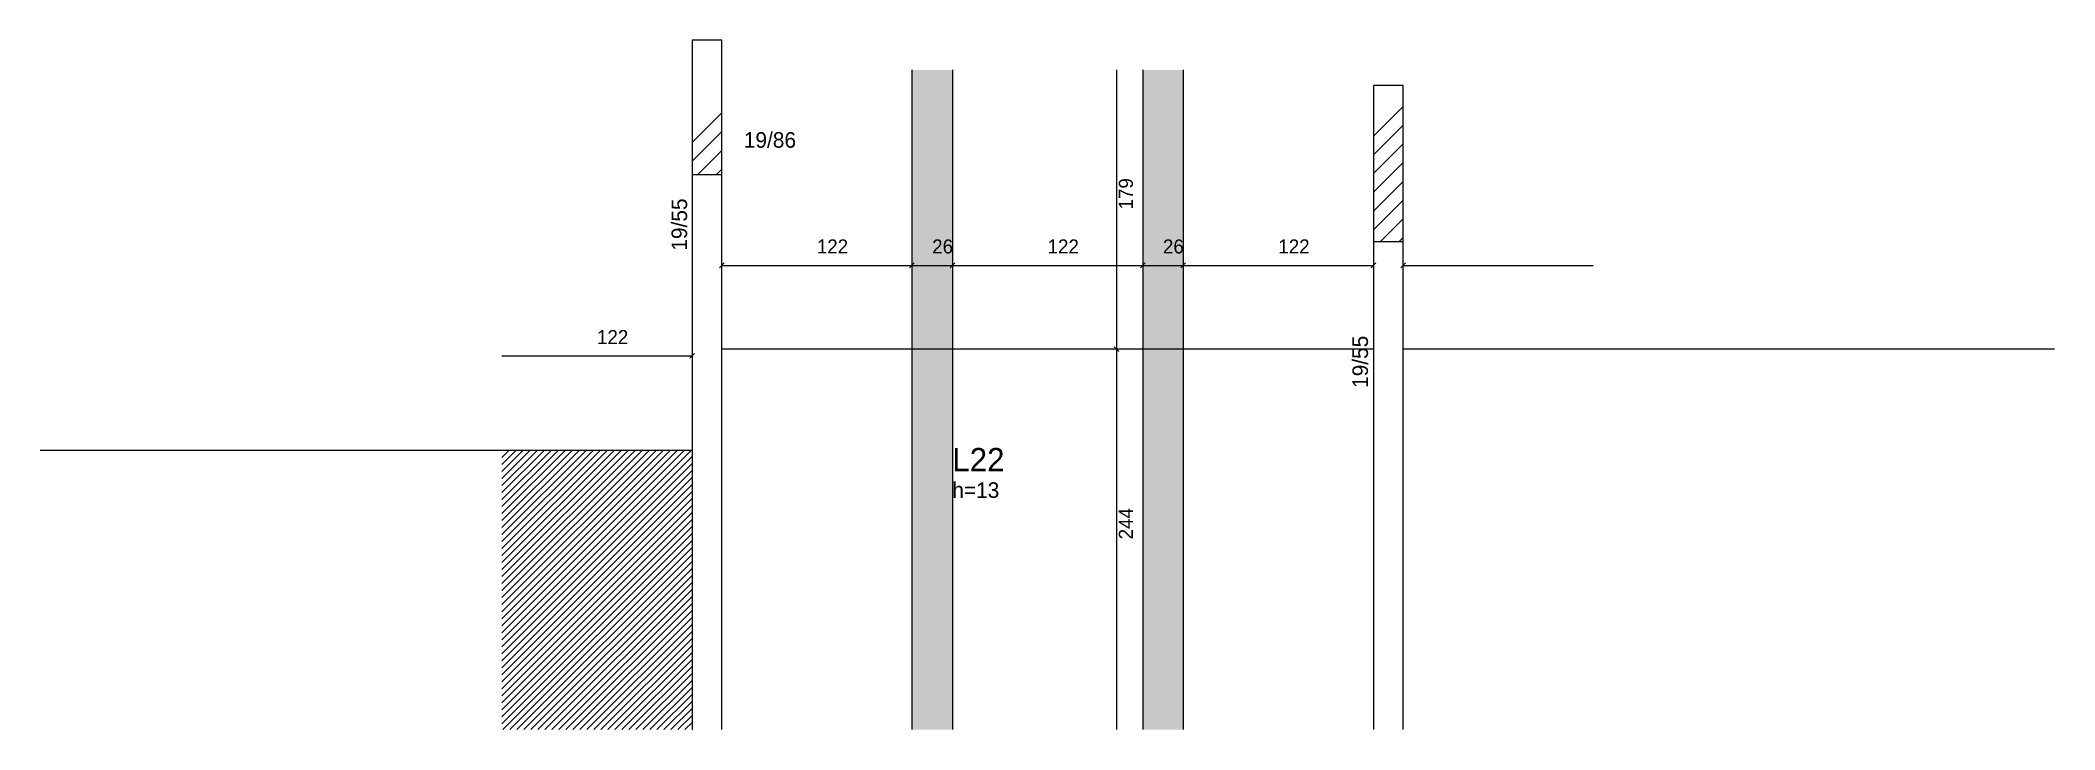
# Model space of a CAD drawing. Header units: metres. Extents: x 4945 to 6237, y 1686 to 2128.
import ezdxf

# ---------------------------------------------------------------- set-up
doc = ezdxf.new("R2010")
doc.units = ezdxf.units.M
for name, color, linetype in [('3', 7, 'Continuous'), ('4', 7, 'Continuous'), ('7', 7, 'Continuous'), ('9', 7, 'Continuous'), ('Hachura', 7, 'Continuous'), ('Painéis', 7, 'Continuous'), ('REAPROVEITAMENTO', 7, 'Continuous')]:
    doc.layers.add(name, color=color, linetype=linetype)

msp = doc.modelspace()

# ---------------------------------------------------------------- hatches: boundary and pattern name
at = {"layer": '9'}
h = msp.add_hatch(color=7, dxfattribs=at)
h.dxf.hatch_style = 1
h.paths.add_polyline_path([(5363.5, 1909), (5363.5, 2109), (5363.5, 1909), (5363.5, 1909)])
h = msp.add_hatch(color=7, dxfattribs=at)
h.dxf.hatch_style = 1
h.paths.add_polyline_path([(5382.5, 1909), (5382.5, 2109), (5382.5, 1909), (5382.5, 1909)])
at = {"layer": 'Hachura'}
h = msp.add_hatch(color=7, dxfattribs=at)
h.dxf.hatch_style = 1
h.paths.add_polyline_path([(5504.5, 1686), (5530.5, 1686), (5530.5, 2109), (5504.5, 2109), (5504.5, 1686)])
h = msp.add_hatch(color=7, dxfattribs=at)
h.dxf.hatch_style = 1
h.paths.add_polyline_path([(5652.5, 1686), (5678.5, 1686), (5678.5, 2109), (5652.5, 2109), (5652.5, 1686)])
at = {"layer": 'REAPROVEITAMENTO'}
h = msp.add_hatch(dxfattribs=at)
h.set_pattern_fill('ANSI31')
h.paths.add_polyline_path([(5363.5, 1686), (5241.5, 1686), (5241.5, 1865), (5363.5, 1865), (5363.5, 1686)])

# ---------------------------------------------------------------- linework, layer by layer
at = {"layer": '3', "color": 3, "lineweight": 25}
for p, q in [((5363.5, 2062.4), (5382.5, 2081.4)), ((5800.5, 2066.6), (5819.5, 2085.6)), ((5363.5, 2050.4), (5382.5, 2069.4)), ((5800.5, 2054.6), (5819.5, 2073.6)), ((5367.2, 2042), (5382.5, 2057.3)), ((5800.5, 2042.6), (5819.5, 2061.6)), ((5379.2, 2042), (5382.5, 2045.3)), ((5800.5, 2030.6), (5819.5, 2049.6)), ((5800.5, 2018.5), (5819.5, 2037.5)), ((5800.5, 2006.5), (5819.5, 2025.5)), ((5805, 1999), (5819.5, 2013.5)), ((5817, 1999), (5819.5, 2001.5))]:
    msp.add_line(p, q, dxfattribs=at)
for points in [[(5363.5, 2042), (5363.5, 1686)], [(5382.5, 1686), (5382.5, 2042)], [(5800.5, 1999), (5800.5, 1686)], [(5819.5, 1686), (5819.5, 1999)]]:
    msp.add_lwpolyline(points, dxfattribs=at)
at = {"layer": '7', "color": 7, "lineweight": 25}
for points in [[(5363.5, 2042), (5382.5, 2042), (5382.5, 2128), (5363.5, 2128), (5363.5, 2042)], [(5800.5, 1999), (5819.5, 1999), (5819.5, 2099), (5800.5, 2099), (5800.5, 1999)]]:
    msp.add_lwpolyline(points, dxfattribs=at)
at = {"layer": 'Painéis', "color": 200, "lineweight": 25}
for p, q in [((5504.5, 2109), (5504.5, 1686)), ((5530.5, 2109), (5530.5, 1686)), ((5652.5, 2109), (5652.5, 1686)), ((5678.5, 2109), (5678.5, 1686)), ((5800.4, 1930), (5382.4, 1930)), ((6237.4, 1930), (5819.4, 1930)), ((5363.4, 1865), (4945.4, 1865))]:
    msp.add_line(p, q, dxfattribs=at)
at = {"layer": 'Painéis', "color": 4, "lineweight": 25}
for p, q in [((5635.8, 2109), (5635.8, 1930)), ((5382.5, 1983.7), (5504.5, 1983.7)), ((5504.5, 1983.7), (5530.5, 1983.7)), ((5530.5, 1983.7), (5652.5, 1983.7)), ((5652.5, 1983.7), (5678.5, 1983.7)), ((5678.5, 1983.7), (5800.5, 1983.7)), ((5819.5, 1983.7), (5941.5, 1983.7)), ((5241.5, 1925.6), (5363.5, 1925.6)), ((5635.8, 1930), (5635.8, 1686))]:
    msp.add_line(p, q, dxfattribs=at)
at = {"layer": 'Painéis', "color": 0, "lineweight": 25}
for p, q in [((5384, 1985.2), (5381, 1982.2)), ((5503, 1982.2), (5506, 1985.2)), ((5506, 1985.2), (5503, 1982.2)), ((5529, 1982.2), (5532, 1985.2)), ((5532, 1985.2), (5529, 1982.2)), ((5651, 1982.2), (5654, 1985.2)), ((5654, 1985.2), (5651, 1982.2)), ((5677, 1982.2), (5680, 1985.2)), ((5680, 1985.2), (5677, 1982.2)), ((5799, 1982.2), (5802, 1985.2)), ((5821, 1985.2), (5818, 1982.2)), ((5362, 1924.1), (5365, 1927.1)), ((5634.3, 1931.5), (5637.3, 1928.5)), ((5637.3, 1928.5), (5634.3, 1931.5))]:
    msp.add_line(p, q, dxfattribs=at)

# ---------------------------------------------------------------- texts
at = {"layer": '3', "color": 3, "lineweight": 25}
for s, p in [('19/86', (5396.7, 2059.1)), ('h=13', (5530.4, 1834.6))]:
    msp.add_text(s, height=10, dxfattribs=at).set_placement(p)
for p in [(5360.3, 1993.1), (5797, 1905.1)]:
    msp.add_text('19/55', height=10, rotation=90, dxfattribs=at).set_placement(p)
at = {"layer": '4', "color": 4, "lineweight": 25}
msp.add_text('L22', height=15, dxfattribs=at).set_placement((5530.4, 1851.6))
at = {"layer": 'Painéis', "color": 240, "lineweight": 25}
for s, p in [('179', (5646.2, 2019.5)), ('244', (5646.2, 1808))]:
    msp.add_text(s, height=9, rotation=90, dxfattribs=at).set_placement(p)
for s, p in [('122', (5443.5, 1991.3)), ('26', (5517.5, 1991.3)), ('122', (5591.5, 1991.3)), ('26', (5665.5, 1991.3)), ('122', (5739.5, 1991.3)), ('122', (5302.5, 1933.2))]:
    msp.add_text(s, height=9, dxfattribs=at).set_placement(p)

doc.saveas('drawing.dxf')
